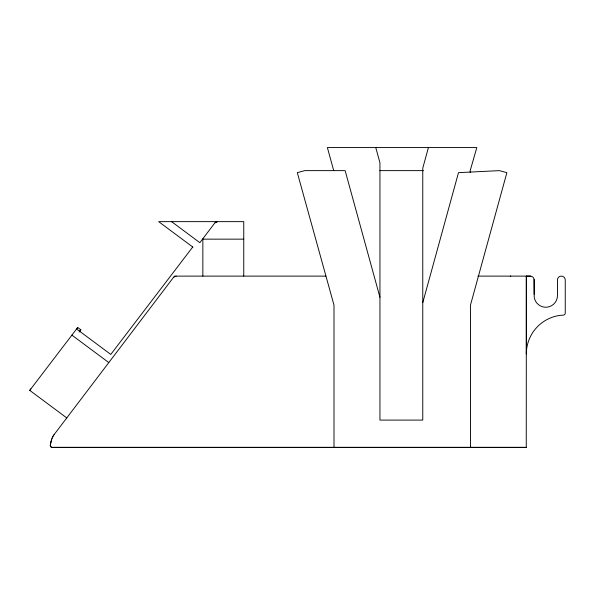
<?xml version="1.0" encoding="UTF-8"?>
<svg xmlns="http://www.w3.org/2000/svg" width="595" height="595" viewBox="0 0 595 595"><rect width="100%" height="100%" fill="white"/><g stroke="black" fill="none" stroke-linecap="round" stroke-linejoin="round"><path stroke-width="0.89" d="M50.307 445.194L51.155 441.007M530.74 276.147L526.337 276.117L526.263 447.425L52.226 447.425A1.949 1.949 0 0 1 50.277 445.477L50.382 445.097M50.411 444.234L51.49 439.928M428.422 147.575L422.77 168.154L422.77 420.092L379.945 420.092L379.945 162.777L375.765 147.575M422.77 302.669L458.5 172.647L499.376 170.631L506.888 172.647L470.466 305.146L470.466 447.425M51.415 440.025L51.877 438.872M51.802 438.969L52.293 437.846M52.226 437.942L52.754 436.871M52.68 436.968L53.238 435.964M171.583 221.638L199.853 242.678L215.821 221.638L243.749 221.638L243.749 276.117M53.163 436.061L53.736 435.146M53.662 435.243L54.242 434.417M54.167 434.521L174.454 276.117L325.822 276.117M50.277 445.477L50.352 445.38A1.949 1.949 0 0 0 52.293 447.328L526.263 447.328M66.766 417.921L29.75 390.372L30.881 388.885M79.693 331.303L80.831 329.808L77.722 327.495L76.584 328.983L110.767 354.427L192.728 246.999M29.75 390.372L77.722 327.495M79.157 332.003L80.831 329.808M173.442 277.56L174.045 277.091A6.136 6.136 0 0 1 175.48 276.377L176.217 276.184M215.1 222.842L215.412 222.612A6.024 5.749 0 0 1 216.848 221.898L217.584 221.704M379.826 170.631L423.439 170.631M215.821 221.638L158.657 221.638L192.944 247.163M202.523 239.153L243.749 239.153M510.287 276.117L510.763 276.117M477.897 276.117L530.234 276.117A3.905 3.905 0 0 1 534.139 280.007L534.191 294.287A11.677 11.677 0 0 0 544.916 307.213A11.677 11.677 0 0 0 557.456 296.042L557.448 280.022A3.905 3.905 0 0 1 561.345 276.117A3.905 3.905 0 0 1 565.25 280.022L565.25 313.082A2.09 2.09 0 0 1 563.301 315.149L560.17 315.357A38.913 38.913 0 0 0 526.337 353.936L526.337 276.117M71.898 335.126L108.796 362.586M379.945 297.284L345.137 170.631L304.818 170.631L297.307 172.647L333.996 305.146L333.996 447.425M333.721 170.639L327.384 147.575L476.811 147.575L470.191 170.639L470.191 172.483M534.102 279.501L534.191 294.287M202.85 239.153L202.85 276.117M215.412 222.612A6.136 6.136 0 0 1 216.848 221.898"/></g></svg>
